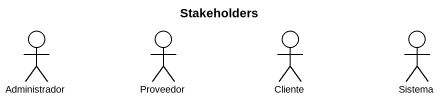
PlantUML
@startuml
title Stakeholders
actor Administrador
actor Proveedor
actor Cliente
actor Sistema
@enduml
